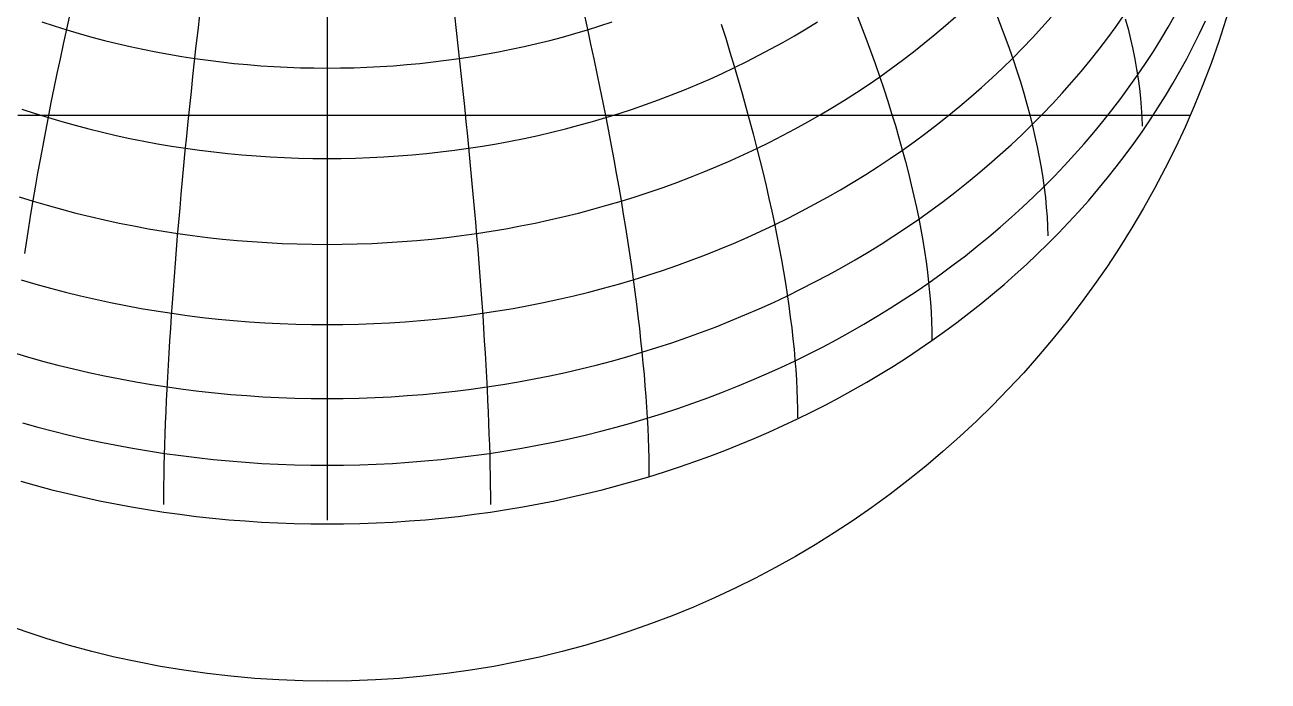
# Model space of a CAD drawing. Header units: millimetres. Extents: x -85 to 85, y -85 to 85.
# Drawn here: x -27.3 to 85, y -85 to -25.8 of the extents above; entities that cross this region are included whole.
import ezdxf

# ---------------------------------------------------------------- set-up
doc = ezdxf.new("R2010")
doc.units = ezdxf.units.MM
for name, color, linetype in [('CUT_OUTER', 1, 'Continuous'), ('ENGRAVE', 7, 'Continuous'), ('ENGRAVE_FINE', 8, 'Continuous')]:
    doc.layers.add(name, color=color, linetype=linetype)

msp = doc.modelspace()

# ---------------------------------------------------------------- linework, layer by layer
at = {"layer": 'CUT_OUTER'}
msp.add_circle((0, 0), 85, dxfattribs=at)
at = {"layer": 'ENGRAVE'}
msp.add_lwpolyline([(-27.6733, -66.954), (-26.2664, -67.3462), (-24.8516, -67.7178), (-23.4292, -68.0688), (-21.9996, -68.3991), (-20.5634, -68.7086), (-19.1208, -68.9971), (-17.6725, -69.2646), (-16.2188, -69.511), (-14.7601, -69.7362), (-13.2969, -69.9402), (-11.8297, -70.1228), (-10.3589, -70.2842), (-8.8849, -70.4241), (-7.4082, -70.5425), (-5.9293, -70.6395), (-4.4486, -70.7149), (-2.9665, -70.7688), (-1.4835, -70.8012), (0, -70.812), (1.4835, -70.8012), (2.9665, -70.7688), (4.4486, -70.7149), (5.9293, -70.6395), (7.4082, -70.5425), (8.8849, -70.4241), (10.3589, -70.2842), (11.8297, -70.1228), (13.2969, -69.9402), (14.7601, -69.7362), (16.2188, -69.511), (17.6725, -69.2646), (19.1208, -68.9971), (20.5634, -68.7086), (21.9996, -68.3991), (23.4292, -68.0688), (24.8516, -67.7178), (26.2664, -67.3462), (27.6733, -66.954), (29.0717, -66.5415), (30.4613, -66.1087), (31.8416, -65.6557), (33.2121, -65.1828), (34.5726, -64.69), (35.9226, -64.1775), (37.2615, -63.6454), (38.5892, -63.0939), (39.9051, -62.5233), (41.2088, -61.9336), (42.5, -61.325), (43.7782, -60.6977), (45.0431, -60.052), (46.2943, -59.3879), (47.5314, -58.7058), (48.754, -58.0058), (49.9617, -57.2881), (51.1543, -56.553), (52.3312, -55.8006), (53.4922, -55.0312), (54.6369, -54.2451), (55.765, -53.4425), (56.8761, -52.6236), (57.9699, -51.7886), (59.046, -50.9379), (60.1041, -50.0716), (61.1439, -49.1901), (62.1651, -48.2937), (63.1673, -47.3825), (64.1503, -46.4568), (65.1138, -45.5171), (66.0574, -44.5634), (66.9809, -43.5962), (67.884, -42.6157), (68.7664, -41.6222), (69.6279, -40.6161), (70.4682, -39.5976), (71.287, -38.567), (72.0841, -37.5246), (72.8592, -36.4709), (73.6122, -35.406), (74.3427, -34.3303), (75.0505, -33.2442), (75.7356, -32.148), (76.3975, -31.0419), (77.0362, -29.9264), (77.6514, -28.8018), (78.2429, -27.6684), (78.8106, -26.5266), (79.3543, -25.3767)], dxfattribs=at)
at = {"layer": 'ENGRAVE_FINE'}
for points in [[(47.7679, -24.6017), (48.2235, -25.7749), (48.6644, -26.9403), (49.0905, -28.0974), (49.5016, -29.246), (49.8977, -30.3857), (50.2785, -31.5162), (50.6441, -32.637), (50.9942, -33.7479), (51.3287, -34.8485), (51.6477, -35.9385), (51.9509, -37.0176), (52.2383, -38.0853), (52.5098, -39.1415), (52.7653, -40.1858), (53.0047, -41.2178), (53.2279, -42.2372), (53.435, -43.2438), (53.6257, -44.2372), (53.8002, -45.2172), (53.9582, -46.1834), (54.0998, -47.1355), (54.225, -48.0732), (54.3336, -48.9963), (54.4257, -49.9045), (54.5012, -50.7974), (54.56, -51.6749), (54.6023, -52.5367), (54.6279, -53.3825), (54.6369, -54.212)], [(-28.4364, -55.3119), (-27.0686, -55.7154), (-25.6925, -56.099), (-24.3085, -56.4625), (-22.9172, -56.8059), (-21.5189, -57.1289), (-20.114, -57.4316), (-18.703, -57.7138), (-17.2863, -57.9755), (-15.8643, -58.2165), (-14.4376, -58.4368), (-13.0064, -58.6363), (-11.5712, -58.815), (-10.1325, -58.9728), (-8.6908, -59.1096), (-7.2464, -59.2255), (-5.7997, -59.3203), (-4.3513, -59.3941), (-2.9016, -59.4469), (-1.451, -59.4785), (0, -59.489), (1.451, -59.4785), (2.9016, -59.4469), (4.3513, -59.3941), (5.7997, -59.3203), (7.2464, -59.2255), (8.6908, -59.1096), (10.1325, -58.9728), (11.5712, -58.815), (13.0064, -58.6363), (14.4376, -58.4368), (15.8643, -58.2165), (17.2863, -57.9755), (18.703, -57.7138), (20.114, -57.4316), (21.5189, -57.1289), (22.9172, -56.8059), (24.3085, -56.4625), (25.6925, -56.099), (27.0686, -55.7154), (28.4364, -55.3119), (29.7956, -54.8885), (31.1457, -54.4455), (32.4864, -53.9828), (33.8171, -53.5008), (35.1376, -52.9995), (36.4473, -52.4791), (37.7459, -51.9397), (39.0331, -51.3815), (40.3083, -50.8046), (41.5713, -50.2094), (42.8216, -49.5958), (44.0588, -48.9642), (45.2827, -48.3146), (46.4927, -47.6474), (47.6886, -46.9627), (48.87, -46.2607), (50.0364, -45.5416), (51.1877, -44.8057), (52.3233, -44.0532), (53.443, -43.2842), (54.5464, -42.4991), (55.6332, -41.6981), (56.7031, -40.8814), (57.7557, -40.0492), (58.7907, -39.2019), (59.8077, -38.3397), (60.8066, -37.4628), (61.787, -36.5715), (62.7485, -35.6661), (63.6909, -34.7469), (64.6139, -33.8141), (65.5172, -32.868), (66.4006, -31.9089), (67.2637, -30.9372), (68.1064, -29.953), (68.9283, -28.9567), (69.7292, -27.9487), (70.5089, -26.9291), (71.2671, -25.8984), (72.0036, -24.8568)], [(-27.8278, -41.2695), (-26.5583, -41.6649), (-25.2808, -42.0418), (-23.9956, -42.4), (-22.7031, -42.7395), (-21.4036, -43.0602), (-20.0977, -43.3619), (-18.7856, -43.6446), (-17.4678, -43.9082), (-16.1446, -44.1525), (-14.8166, -44.3776), (-13.484, -44.5834), (-12.1473, -44.7697), (-10.807, -44.9366), (-9.4633, -45.084), (-8.1168, -45.2118), (-6.7678, -45.32), (-5.4167, -45.4086), (-4.064, -45.4775), (-2.71, -45.5267), (-1.3552, -45.5563), (0, -45.5662), (1.3552, -45.5563), (2.71, -45.5267), (4.064, -45.4775), (5.4167, -45.4086), (6.7678, -45.32), (8.1168, -45.2118), (9.4633, -45.084), (10.807, -44.9366), (12.1473, -44.7697), (13.484, -44.5834), (14.8166, -44.3776), (16.1446, -44.1525), (17.4678, -43.9082), (18.7856, -43.6446), (20.0977, -43.3619), (21.4036, -43.0602), (22.7031, -42.7395), (23.9956, -42.4), (25.2808, -42.0418), (26.5583, -41.6649), (27.8278, -41.2695), (29.0887, -40.8557), (30.3408, -40.4236), (31.5837, -39.9734), (32.8169, -39.5052), (34.0401, -39.0191), (35.253, -38.5154), (36.4551, -37.994), (37.6461, -37.4553), (38.8257, -36.8993), (39.9934, -36.3263), (41.149, -35.7364), (42.292, -35.1298), (43.4221, -34.5066), (44.539, -33.8671), (45.6423, -33.2115), (46.7318, -32.5399), (47.807, -31.8526), (48.8676, -31.1497), (49.9133, -30.4316), (50.9439, -29.6983), (51.9589, -28.9502), (52.9581, -28.1874), (53.9412, -27.4103), (54.9078, -26.6189), (55.8577, -25.8136), (56.7906, -24.9946)], [(-27.6488, -48.7555), (-26.3189, -49.1478), (-24.9809, -49.5208), (-23.6353, -49.8742), (-22.2825, -50.2081), (-20.9229, -50.5222), (-19.5569, -50.8165), (-18.185, -51.0909), (-16.8075, -51.3453), (-15.425, -51.5796), (-14.0377, -51.7938), (-12.6461, -51.9878), (-11.2507, -52.1615), (-9.8519, -52.3149), (-8.4501, -52.448), (-7.0457, -52.5607), (-5.6391, -52.6529), (-4.2308, -52.7246), (-2.8213, -52.7759), (-1.4108, -52.8067), (0, -52.8169), (1.4108, -52.8067), (2.8213, -52.7759), (4.2308, -52.7246), (5.6391, -52.6529), (7.0457, -52.5607), (8.4501, -52.448), (9.8519, -52.3149), (11.2507, -52.1615), (12.6461, -51.9878), (14.0377, -51.7938), (15.425, -51.5796), (16.8075, -51.3453), (18.185, -51.0909), (19.5569, -50.8165), (20.9229, -50.5222), (22.2825, -50.2081), (23.6353, -49.8742), (24.9809, -49.5208), (26.3189, -49.1478), (27.6488, -48.7555), (28.9704, -48.3438), (30.2831, -47.913), (31.5866, -47.4632), (32.8805, -46.9946), (34.1644, -46.5071), (35.4378, -46.0011), (36.7005, -45.4766), (37.952, -44.9339), (39.1919, -44.3731), (40.4199, -43.7943), (41.6356, -43.1977), (42.8386, -42.5836), (44.0285, -41.952), (45.205, -41.3033), (46.3678, -40.6375), (47.5164, -39.955), (48.6506, -39.2558), (49.77, -38.5403), (50.8741, -37.8086), (51.9628, -37.0609), (53.0357, -36.2976), (54.0924, -35.5187), (55.1326, -34.7246), (56.156, -33.9155), (57.1624, -33.0917), (58.1513, -32.2533), (59.1225, -31.4007), (60.0757, -30.5341), (61.0106, -29.6538), (61.9269, -28.76), (62.8243, -27.8531), (63.7026, -26.9332), (64.5615, -26.0007), (65.4008, -25.0558)], [(-27.5756, -33.3507), (-26.3802, -33.743), (-25.1768, -34.1178), (-23.9658, -34.4751), (-22.7474, -34.8147), (-21.5221, -35.1365), (-20.2903, -35.4405), (-19.0522, -35.7265), (-17.8084, -35.9945), (-16.5591, -36.2444), (-15.3048, -36.476), (-14.0459, -36.6894), (-12.7826, -36.8845), (-11.5155, -37.0611), (-10.2448, -37.2193), (-8.9711, -37.359), (-7.6946, -37.4802), (-6.4157, -37.5828), (-5.1349, -37.6668), (-3.8526, -37.7321), (-2.569, -37.7788), (-1.2847, -37.8068), (0, -37.8161), (1.2847, -37.8068), (2.569, -37.7788), (3.8526, -37.7321), (5.1349, -37.6668), (6.4157, -37.5828), (7.6946, -37.4802), (8.9711, -37.359), (10.2448, -37.2193), (11.5155, -37.0611), (12.7826, -36.8845), (14.0459, -36.6894), (15.3048, -36.476), (16.5591, -36.2444), (17.8084, -35.9945), (19.0522, -35.7265), (20.2903, -35.4405), (21.5221, -35.1365), (22.7474, -34.8147), (23.9658, -34.4751), (25.1768, -34.1178), (26.3802, -33.743), (27.5756, -33.3507), (28.7626, -32.9411), (29.9408, -32.5143), (31.1098, -32.0705), (32.2694, -31.6097), (33.4192, -31.1321), (34.5588, -30.6379), (35.6879, -30.1272), (36.8061, -29.6001), (37.9131, -29.0569), (39.0085, -28.4977), (40.0921, -27.9226), (41.1634, -27.3319), (42.2222, -26.7256), (43.2681, -26.1041), (44.3009, -25.4675)], [(-27.5217, -61.6726), (-26.1226, -62.0626), (-24.7155, -62.4322), (-23.3008, -62.7813), (-21.8791, -63.1097), (-20.4507, -63.4175), (-19.0161, -63.7044), (-17.5757, -63.9704), (-16.1299, -64.2155), (-14.6792, -64.4395), (-13.2241, -64.6423), (-11.7649, -64.824), (-10.3021, -64.9845), (-8.8362, -65.1236), (-7.3677, -65.2414), (-5.8968, -65.3378), (-4.4242, -65.4129), (-2.9502, -65.4665), (-1.4753, -65.4987), (0, -65.5094), (1.4753, -65.4987), (2.9502, -65.4665), (4.4242, -65.4129), (5.8968, -65.3378), (7.3677, -65.2414), (8.8362, -65.1236), (10.3021, -64.9845), (11.7649, -64.824), (13.2241, -64.6423), (14.6792, -64.4395), (16.1299, -64.2155), (17.5757, -63.9704), (19.0161, -63.7044), (20.4507, -63.4175), (21.8791, -63.1097), (23.3008, -62.7813), (24.7155, -62.4322), (26.1226, -62.0626), (27.5217, -61.6726), (28.9125, -61.2623), (30.2944, -60.8318), (31.6671, -60.3814), (33.0302, -59.911), (34.3832, -59.4209), (35.7258, -58.9112), (37.0574, -58.382), (38.3778, -57.8336), (39.6865, -57.2661), (40.9831, -56.6796), (42.2672, -56.0743), (43.5384, -55.4505), (44.7964, -54.8083), (46.0407, -54.1479), (47.271, -53.4695), (48.4869, -52.7733), (49.6881, -52.0596), (50.874, -51.3285), (52.0445, -50.5802), (53.1992, -49.8151), (54.3376, -49.0333), (55.4595, -48.235), (56.5645, -47.4206), (57.6523, -46.5902), (58.7225, -45.7441), (59.7748, -44.8827), (60.8089, -44.006), (61.8245, -43.1144), (62.8213, -42.2082), (63.7989, -41.2877), (64.7571, -40.353), (65.6955, -39.4046), (66.614, -38.4427), (67.5121, -37.4676), (68.3897, -36.4795), (69.2465, -35.4789), (70.0822, -34.466), (70.8965, -33.441), (71.6892, -32.4044), (72.4601, -31.3564), (73.2089, -30.2973), (73.9354, -29.2276), (74.6394, -28.1474), (75.3207, -27.0572), (75.979, -25.9572), (76.6141, -24.8478)], [(-27.3118, -46.4026), (-27.1338, -45.2267), (-26.9475, -44.0371), (-26.753, -42.834), (-26.5504, -41.6179), (-26.3397, -40.3891), (-26.1209, -39.1479), (-25.8942, -37.8949), (-25.6596, -36.6303), (-25.4172, -35.3546), (-25.1671, -34.0681), (-24.9093, -32.7712), (-24.6439, -31.4644), (-24.371, -30.1479), (-24.0906, -28.8223), (-23.803, -27.4879), (-23.508, -26.1451), (-23.206, -24.7944)], [(-25.7604, -25.4803), (-24.6437, -25.8467), (-23.5195, -26.1969), (-22.3882, -26.5307), (-21.25, -26.8479), (-20.1054, -27.1486), (-18.9546, -27.4326), (-17.7981, -27.6998), (-16.6361, -27.9501), (-15.4691, -28.1835), (-14.2973, -28.3999), (-13.1213, -28.5993), (-11.9412, -28.7815), (-10.7574, -28.9465), (-9.5704, -29.0943), (-8.3805, -29.2248), (-7.1881, -29.338), (-5.9934, -29.4338), (-4.7969, -29.5122), (-3.599, -29.5733), (-2.3999, -29.6169), (-1.2001, -29.6431), (0, -29.6518), (1.2001, -29.6431), (2.3999, -29.6169), (3.599, -29.5733), (4.7969, -29.5122), (5.9934, -29.4338), (7.1881, -29.338), (8.3805, -29.2248), (9.5704, -29.0943), (10.7574, -28.9465), (11.9412, -28.7815), (13.1213, -28.5993), (14.2973, -28.3999), (15.4691, -28.1835), (16.6361, -27.9501), (17.7981, -27.6998), (18.9546, -27.4326), (20.1054, -27.1486), (21.25, -26.8479), (22.3882, -26.5307), (23.5195, -26.1969), (24.6437, -25.8467), (25.7604, -25.4803)], [(-14.7586, -69.0565), (-14.7527, -68.208), (-14.7422, -67.3389), (-14.7273, -66.4491), (-14.7079, -65.5392), (-14.684, -64.6093), (-14.6557, -63.6597), (-14.6228, -62.6907), (-14.5856, -61.7026), (-14.5439, -60.6958), (-14.4977, -59.6704), (-14.4471, -58.6269), (-14.3922, -57.5655), (-14.3328, -56.4865), (-14.2691, -55.3904), (-14.201, -54.2774), (-14.1287, -53.1479), (-14.052, -52.0021), (-13.971, -50.8405), (-13.8858, -49.6635), (-13.7963, -48.4713), (-13.7027, -47.2643), (-13.6048, -46.043), (-13.5028, -44.8076), (-13.3968, -43.5586), (-13.2866, -42.2963), (-13.1724, -41.0211), (-13.0541, -39.7335), (-12.9319, -38.4337), (-12.8058, -37.1222), (-12.6757, -35.7994), (-12.5418, -34.4657), (-12.4041, -33.1215), (-12.2626, -31.7672), (-12.1174, -30.4033), (-11.9684, -29.0301), (-11.8158, -27.648), (-11.6597, -26.2575), (-11.4999, -24.859)], [(0, -24.8516), (0, -26.2664), (0, -27.6733), (0, -29.0717), (0, -30.4613), (0, -31.8416), (0, -33.2121), (0, -34.5726), (0, -35.9226), (0, -37.2615), (0, -38.5892), (0, -39.9051), (0, -41.2088), (0, -42.5), (0, -43.7782), (0, -45.0431), (0, -46.2943), (0, -47.5314), (0, -48.754), (0, -49.9617), (0, -51.1543), (0, -52.3312), (0, -53.4922), (0, -54.6369), (0, -55.765), (0, -56.8761), (0, -57.9699), (0, -59.046), (0, -60.1041), (0, -61.1439), (0, -62.1651), (0, -63.1673), (0, -64.1503), (0, -65.1138), (0, -66.0574), (0, -66.9809), (0, -67.884), (0, -68.7664), (0, -69.6279), (0, -70.4682)], [(11.4999, -24.859), (11.6597, -26.2575), (11.8158, -27.648), (11.9684, -29.0301), (12.1174, -30.4033), (12.2626, -31.7672), (12.4041, -33.1215), (12.5418, -34.4657), (12.6757, -35.7994), (12.8058, -37.1222), (12.9319, -38.4337), (13.0541, -39.7335), (13.1724, -41.0211), (13.2866, -42.2963), (13.3968, -43.5586), (13.5028, -44.8076), (13.6048, -46.043), (13.7027, -47.2643), (13.7963, -48.4713), (13.8858, -49.6635), (13.971, -50.8405), (14.052, -52.0021), (14.1287, -53.1479), (14.201, -54.2774), (14.2691, -55.3904), (14.3328, -56.4865), (14.3922, -57.5655), (14.4471, -58.6269), (14.4977, -59.6704), (14.5439, -60.6958), (14.5856, -61.7026), (14.6228, -62.6907), (14.6557, -63.6597), (14.684, -64.6093), (14.7079, -65.5392), (14.7273, -66.4491), (14.7422, -67.3389), (14.7527, -68.208), (14.7586, -69.0565)], [(23.206, -24.7944), (23.508, -26.1451), (23.803, -27.4879), (24.0906, -28.8223), (24.371, -30.1479), (24.6439, -31.4644), (24.9093, -32.7712), (25.1671, -34.0681), (25.4172, -35.3546), (25.6596, -36.6303), (25.8942, -37.8949), (26.1209, -39.1479), (26.3397, -40.3891), (26.5504, -41.6179), (26.753, -42.834), (26.9475, -44.0371), (27.1338, -45.2267), (27.3118, -46.4026), (27.4815, -47.5644), (27.6428, -48.7116), (27.7957, -49.8441), (27.9401, -50.9613), (28.0761, -52.063), (28.2034, -53.1489), (28.3222, -54.2186), (28.4324, -55.2717), (28.5339, -56.308), (28.6267, -57.3272), (28.7107, -58.3289), (28.7861, -59.3128), (28.8526, -60.2787), (28.9104, -61.2262), (28.9594, -62.1551), (28.9995, -63.065), (29.0308, -63.9557), (29.0533, -64.827), (29.0669, -65.6784), (29.0717, -66.5099)], [(35.603, -25.6965), (36.0026, -26.9645), (36.3913, -28.2242), (36.7689, -29.4754), (37.1353, -30.7176), (37.4904, -31.9504), (37.834, -33.1735), (38.1661, -34.3865), (38.4866, -35.589), (38.7954, -36.7806), (39.0924, -37.9611), (39.3774, -39.13), (39.6505, -40.287), (39.9115, -41.4317), (40.1603, -42.5638), (40.3969, -43.6829), (40.6212, -44.7888), (40.8331, -45.8809), (41.0326, -46.9591), (41.2195, -48.023), (41.394, -49.0723), (41.5558, -50.1066), (41.7049, -51.1257), (41.8414, -52.1292), (41.9651, -53.1168), (42.076, -54.0882), (42.1741, -55.0432), (42.2594, -55.9814), (42.3317, -56.9025), (42.3912, -57.8063), (42.4378, -58.6925), (42.4715, -59.5608), (42.4922, -60.411), (42.4999, -61.2427)], [(60.4203, -24.7088), (60.8347, -25.7626), (61.2306, -26.8085), (61.6079, -27.8463), (61.9663, -28.8756), (62.3059, -29.8961), (62.6266, -30.9075), (62.9281, -31.9095), (63.2105, -32.9017), (63.4736, -33.884), (63.7174, -34.8559), (63.9418, -35.8172), (64.1467, -36.7676), (64.332, -37.7067), (64.4978, -38.6344), (64.6439, -39.5504), (64.7703, -40.4543), (64.877, -41.3458), (64.964, -42.2248), (65.0311, -43.0909), (65.0785, -43.9439), (65.106, -44.7835)], [(72.0998, -25.1967), (72.3479, -26.1212), (72.5739, -27.0377), (72.7779, -27.946), (72.9597, -28.8458), (73.1192, -29.7368), (73.2565, -30.6187), (73.3715, -31.4914), (73.4641, -32.3544), (73.5344, -33.2075), (73.5822, -34.0506), (73.6076, -34.8833)], [(-27.9348, -33.8937), (-26.6605, -33.8937), (-25.3781, -33.8937), (-24.0879, -33.8937), (-22.7904, -33.8937), (-21.486, -33.8937), (-20.175, -33.8937), (-18.8578, -33.8937), (-17.535, -33.8937), (-16.2067, -33.8937), (-14.8736, -33.8937), (-13.5359, -33.8937), (-12.1941, -33.8937), (-10.8486, -33.8937), (-9.4997, -33.8937), (-8.148, -33.8937), (-6.7938, -33.8937), (-5.4375, -33.8937), (-4.0796, -33.8937), (-2.7204, -33.8937), (-1.3604, -33.8937), (0, -33.8937), (1.3604, -33.8937), (2.7204, -33.8937), (4.0796, -33.8937), (5.4375, -33.8937), (6.7938, -33.8937), (8.148, -33.8937), (9.4997, -33.8937), (10.8486, -33.8937), (12.1941, -33.8937), (13.5359, -33.8937), (14.8736, -33.8937), (16.2067, -33.8937), (17.535, -33.8937), (18.8578, -33.8937), (20.175, -33.8937), (21.486, -33.8937), (22.7904, -33.8937), (24.0879, -33.8937), (25.3781, -33.8937), (26.6605, -33.8937), (27.9348, -33.8937), (29.2006, -33.8937), (30.4575, -33.8937), (31.7052, -33.8937), (32.9431, -33.8937), (34.1711, -33.8937), (35.3886, -33.8937), (36.5954, -33.8937), (37.791, -33.8937), (38.9751, -33.8937), (40.1473, -33.8937), (41.3073, -33.8937), (42.4547, -33.8937), (43.5891, -33.8937), (44.7103, -33.8937), (45.8179, -33.8937), (46.9115, -33.8937), (47.9909, -33.8937), (49.0556, -33.8937), (50.1054, -33.8937), (51.1399, -33.8937), (52.1588, -33.8937), (53.1618, -33.8937), (54.1487, -33.8937), (55.119, -33.8937), (56.0726, -33.8937), (57.0091, -33.8937), (57.9282, -33.8937), (58.8297, -33.8937), (59.7132, -33.8937), (60.5786, -33.8937), (61.4255, -33.8937), (62.2537, -33.8937), (63.063, -33.8937), (63.853, -33.8937), (64.6236, -33.8937), (65.3745, -33.8937), (66.1054, -33.8937), (66.8163, -33.8937), (67.5068, -33.8937), (68.1767, -33.8937), (68.8259, -33.8937), (69.4541, -33.8937), (70.0611, -33.8937), (70.6468, -33.8937), (71.211, -33.8937), (71.7535, -33.8937), (72.2741, -33.8937), (72.7727, -33.8937), (73.2491, -33.8937), (73.7033, -33.8937), (74.135, -33.8937), (74.5441, -33.8937), (74.9305, -33.8937), (75.294, -33.8937), (75.6347, -33.8937), (75.9523, -33.8937), (76.2467, -33.8937), (76.5179, -33.8937), (76.7659, -33.8937), (76.9904, -33.8937), (77.1915, -33.8937), (77.3691, -33.8937), (77.5231, -33.8937), (77.6535, -33.8937), (77.7602, -33.8937), (77.8433, -33.8937), (77.9026, -33.8937), (77.9382, -33.8937), (77.9501, -33.8937)]]:
    msp.add_lwpolyline(points, dxfattribs=at)

doc.saveas('drawing.dxf')
